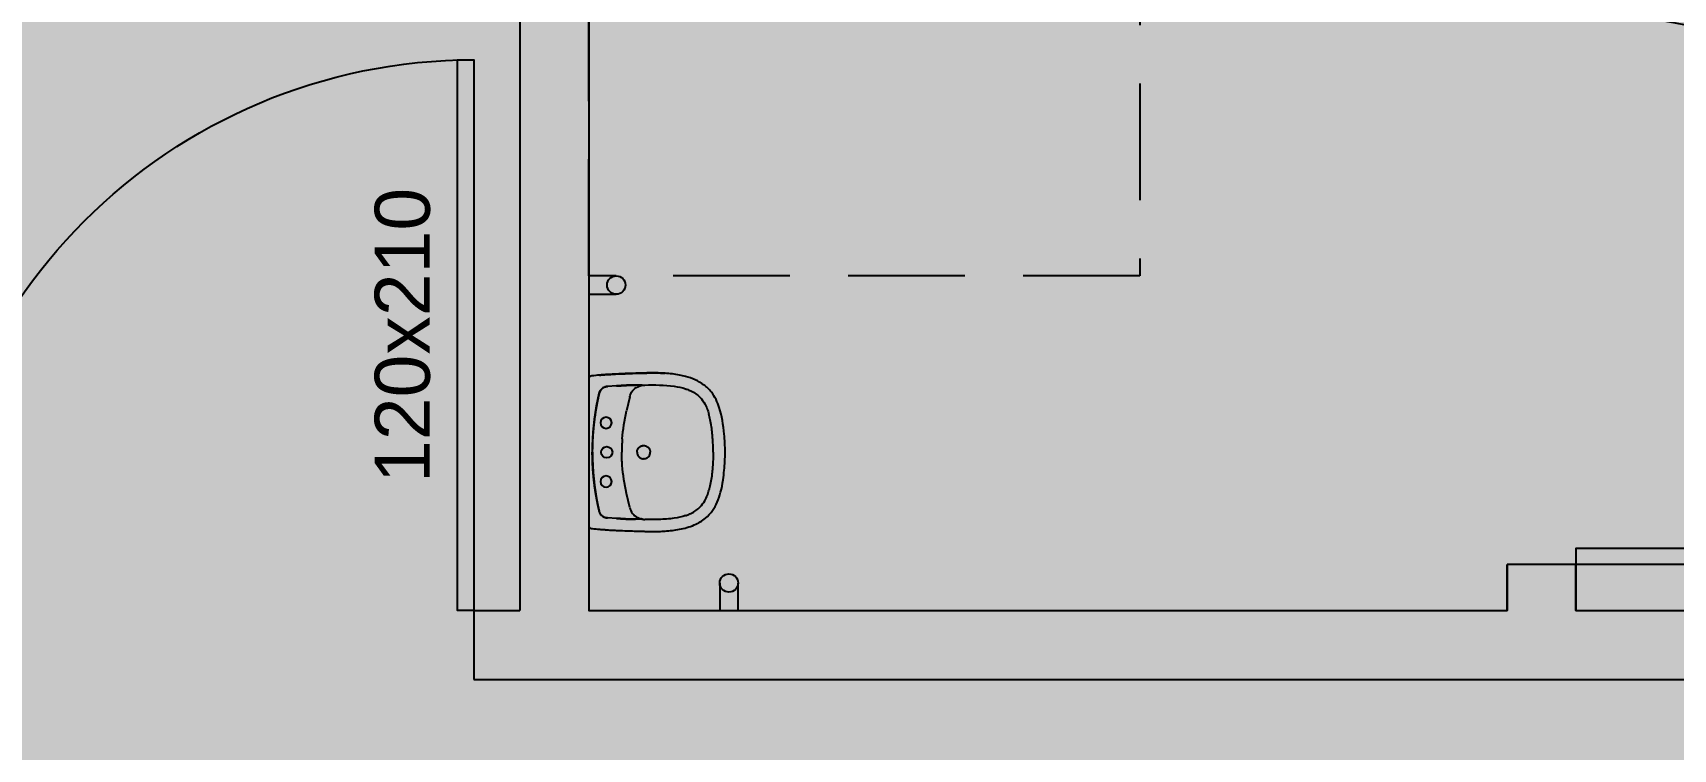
# Model space of a CAD drawing. Header units: centimetres. Extents: x 0 to 1099704, y -139216 to 99734.
# Drawn here: x 855079.2 to 855436.4, y -22669.8 to -22513.7 of the extents above; entities that cross this region are included whole.
import ezdxf
from ezdxf.enums import TextEntityAlignment as Align

# ---------------------------------------------------------------- set-up
doc = ezdxf.new("R2010")
doc.units = ezdxf.units.CM
doc.header["$LTSCALE"] = 4
doc.linetypes.add('DASHED2', pattern=[9.525, 6.35, -3.175])
for name, color, linetype in [('0.2', 2, 'Continuous'), ('0.4', 4, 'Continuous'), ('0.6', 6, 'Continuous'), ('02-CONT', 2, 'Continuous'), ('08', 8, 'Continuous'), ('PDF1_PH - Metal', 253, 'Continuous'), ('PROJEÇÕES', 1, 'DASHED2')]:
    doc.layers.add(name, color=color, linetype=linetype)
doc.styles.add('2mm 1-50', font='arial.ttf', dxfattribs={"height": 0.1})

# ---------------------------------------------------------------- blocks, each defined once
blk = doc.blocks.new('1_00e')
blk.add_lwpolyline([(-28.41, -52.25), (-25.41, -52.25), (-25.41, 47.75), (-28.41, 47.75)], close=True)
at = {"color": 1}
blk.add_arc((-28.41, -52.25), 100, 0, 90, dxfattribs=at)
blk = doc.blocks.new('L.51_P')
at = {"layer": '08'}
for p, q in [((-249.5, 0), (-249.2, 0)), ((-249.2, 0), (249.2, 0)), ((249.5, 0), (249.2, 0)), ((-262.3, -36.3), (-262.3, -36.3)), ((-259.4, -8.7), (-259.4, -8.7)), ((-161.4, -27.5), (-161.4, -27.5)), ((0, -12.3), (0, -12.4)), ((161.4, -27.5), (161.4, -27.5)), ((259.4, -8.7), (259.4, -8.7)), ((262.3, -36.3), (262.3, -36.3)), ((-225.5, -94.9), (-223.9, -63.4)), ((-225.5, -95), (-223.8, -63.4)), ((-225.5, -94.9), (-225.5, -95)), ((225.5, -95), (223.8, -63.4)), ((225.5, -94.9), (223.9, -63.4)), ((225.5, -94.9), (225.5, -95)), ((-188.7, -139.6), (-140.3, -128.7)), ((188.7, -139.6), (140.3, -128.7)), ((-268.7, -260), (-268.7, -260)), ((268.7, -260), (268.7, -260)), ((-215.8, -329.2), (-215.8, -329.2)), ((215.8, -329.2), (215.8, -329.2))]:
    blk.add_line(p, q, dxfattribs=at)
at = {"layer": '08', "ltscale": 27.502596}
for centre in [(-100, -59.3), (100, -59.3)]:
    blk.add_circle(centre, 19, dxfattribs=at)
at = {"layer": '08'}
for centre, radius, start, end in [((0, -61.4), 19, 90, 270), ((0, -61.4), 19, 270, 90), ((10.4, -799.9), 687.9, 94.616, 102.655), ((-10.4, -799.9), 687.9, 77.345, 85.384)]:
    blk.add_arc(centre, radius, start, end, dxfattribs=at)
for centre, major_axis, ratio, start_param, end_param in [((0.1, -186.7), (-22.5, 0.5), 0.991671, 5.253548, 5.29957), ((0.1, -186.7), (-22.5, 0.9), 0.992169, 5.255337, 5.27196), ((-0.1, -186.7), (22.5, 0.9), 0.992169, 1.011226, 1.027848), ((-0.1, -186.7), (22.5, 0.5), 0.991671, 0.983616, 1.029637), ((-178.1, -186.8), (-49.3, 11.1), 0.999971, 0.133525, 0.210872), ((-237.8, -179.3), (-7.5, 6.62), 0.993745, 3.733046, 3.862859), ((-237.3, -179.3), (8.41, 5.42), 0.98852, 5.563301, 5.699979), ((0.3, -186.9), (-22.7, 2), 0.992499, 0.072609, 0.200275), ((-0.3, -186.9), (22.7, 2), 0.992499, 6.08291, 6.210576), ((178.1, -186.8), (49.3, 11.1), 0.999971, 6.072313, 6.14966)]:
    blk.add_ellipse(centre, major_axis=major_axis, ratio=ratio, start_param=start_param, end_param=end_param, dxfattribs=at)
for points, degree, knots in [([(-259.4, -8.7), (-259.3, -7.8), (-259, -6.9), (-258.3, -5.1), (-257.7, -4.1), (-256.2, -2.5), (-255.4, -1.8), (-253.5, -0.8), (-252.5, -0.4), (-250.8, -0.1), (-250.2, 0), (-249.5, 0)], 3, [0, 0, 0, 0, 0.279228, 0.279228, 0.609743, 0.609743, 0.933753, 0.933753, 1.252428, 1.252428, 1.448625, 1.448625, 1.448625, 1.448625]), ([(249.5, 0), (250.6, 0), (251.7, -0.2), (253.6, -0.8), (254.6, -1.3), (256.3, -2.6), (257, -3.3), (258.2, -5), (258.7, -6), (259.2, -7.6), (259.3, -8.1), (259.4, -8.7)], 3, [0, 0, 0, 0, 0.317814, 0.317814, 0.630623, 0.630623, 0.946539, 0.946539, 1.267049, 1.267049, 1.448529, 1.448529, 1.448529, 1.448529]), ([(-268.7, -260), (-270, -239.4), (-270, -218.7), (-269.2, -173.2), (-268.3, -148.4), (-266.7, -104.4), (-265.8, -85.1), (-264.2, -59.8), (-263.8, -53.8), (-263.2, -46.3), (-263.1, -44.8), (-262.8, -41.8), (-262.7, -40.4), (-262.5, -38.5), (-262.4, -37.8), (-262.4, -37), (-262.3, -36.8), (-262.3, -36.4), (-262.3, -36.3), (-262.3, -36.2), (-262.3, -36.2), (-262.3, -36.2)], 3, [0, 0, 0, 0, 6.207574, 6.207574, 13.657131, 13.657131, 19.458927, 19.458927, 21.24929, 21.24929, 21.72619, 21.72619, 22.164181, 22.164181, 22.393053, 22.393053, 22.550017, 22.550017, 22.706555, 22.706555, 22.800287, 22.800287, 22.800287, 22.800287]), ([(-262.3, -36.3), (-262.3, -36.5), (-262.3, -36.7), (-262.4, -36.9), (-262.6, -39.7), (-262.8, -42.6), (-263.1, -45.4), (-263.2, -47), (-263.3, -48.4), (-263.4, -50), (-263.6, -53.1), (-263.9, -56.1), (-264.1, -59.1), (-264.8, -69.8), (-265.4, -80.4), (-265.9, -91), (-266.4, -101.6), (-266.9, -112.2), (-267.3, -122.8), (-267.4, -125.4), (-267.5, -128), (-267.6, -130.6), (-267.7, -133.2), (-267.8, -135.8), (-267.9, -138.4), (-268.4, -151.9), (-268.8, -165.6), (-269.2, -179.3), (-269.3, -183.4), (-269.4, -187.6), (-269.5, -191.7), (-269.5, -195.7), (-269.6, -199.6), (-269.7, -203.5), (-269.9, -221.4), (-269.9, -239.3), (-268.9, -257.2), (-268.8, -258.1), (-268.7, -259.1), (-268.7, -260)], 3, [171.986581, 171.986581, 171.986581, 171.986581, 172.747492, 172.747492, 172.747492, 184.841953, 184.841953, 184.841953, 191.474069, 191.474069, 191.474069, 204.41633, 204.41633, 204.41633, 249.640497, 249.640497, 249.640497, 294.864664, 294.864664, 294.864664, 305.912278, 305.912278, 305.912278, 316.959891, 316.959891, 316.959891, 374.321134, 374.321134, 374.321134, 391.68978, 391.68978, 391.68978, 408.14059, 408.14059, 408.14059, 482.929639, 482.929639, 482.929639, 486.839965, 486.839965, 486.839965, 486.839965]), ([(-223.9, -63.4), (-223.6, -57.9), (-221.8, -52.5), (-218.7, -48), (-216.5, -44.8), (-213.7, -42), (-210.5, -39.9), (-207.5, -38), (-204.3, -36.5), (-200.9, -35.8)], 3, [10.913289, 10.913289, 10.913289, 10.913289, 33.960328, 33.960328, 33.960328, 50.289489, 50.289489, 50.289489, 65.056953, 65.056953, 65.056953, 65.056953]), ([(-200.8, -35.8), (-205.4, -36.9), (-209.7, -38.9), (-213.6, -41.7), (-219, -47.5), (-222.2, -54.5), (-223.1, -57.4), (-223.7, -60.4), (-223.8, -63.4)], 5, [7.912422, 7.912422, 7.912422, 7.912422, 7.912422, 7.912422, 31.991346, 31.991346, 31.991346, 47.45316, 47.45316, 47.45316, 47.45316, 47.45316, 47.45316]), ([(-200.9, -35.8), (-176.6, -30.1), (-152.2, -25.2), (-127.7, -21.3), (-94.4, -17), (-60.9, -14.4), (-52.1, -13.8), (-43.2, -13.3), (-34.3, -13)], 5, [234.918202, 234.918202, 234.918202, 234.918202, 234.918202, 234.918202, 410.549748, 410.549748, 410.549748, 473.914825, 473.914825, 473.914825, 473.914825, 473.914825, 473.914825]), ([(0, -12.4), (-60.2, -12.4), (-120.3, -18.7), (-179.8, -31.2), (-186.8, -32.7), (-193.8, -34.2), (-200.8, -35.8)], 3, [460.253252, 460.253252, 460.253252, 460.253252, 715.762091, 715.762091, 715.762091, 745.806363, 745.806363, 745.806363, 745.806363]), ([(-34.3, -13), (-30.3, -12.8), (-26.3, -12.7), (-22.3, -12.6), (-15.4, -12.4), (-8.5, -12.3), (-1.6, -12.3), (-1.1, -12.3), (-0.5, -12.3), (0, -12.3)], 3, [59.347784, 59.347784, 59.347784, 59.347784, 76.617445, 76.617445, 76.617445, 106.129652, 106.129652, 106.129652, 108.418766, 108.418766, 108.418766, 108.418766]), ([(34.3, -13), (30.3, -12.8), (26.3, -12.7), (22.3, -12.6), (15.4, -12.4), (8.5, -12.3), (1.6, -12.3), (1.1, -12.3), (0.5, -12.3), (0, -12.3)], 3, [59.347784, 59.347784, 59.347784, 59.347784, 76.617445, 76.617445, 76.617445, 106.129652, 106.129652, 106.129652, 108.418717, 108.418717, 108.418717, 108.418717]), ([(0, -12.4), (60.2, -12.4), (120.3, -18.7), (179.8, -31.2), (186.8, -32.7), (193.8, -34.2), (200.8, -35.8)], 3, [460.253227, 460.253227, 460.253227, 460.253227, 715.76204, 715.76204, 715.76204, 745.806363, 745.806363, 745.806363, 745.806363]), ([(200.9, -35.8), (176.6, -30.1), (152.2, -25.2), (127.7, -21.3), (94.4, -17), (60.9, -14.4), (52.1, -13.8), (43.2, -13.3), (34.3, -13)], 5, [234.918202, 234.918202, 234.918202, 234.918202, 234.918202, 234.918202, 410.549748, 410.549748, 410.549748, 473.914825, 473.914825, 473.914825, 473.914825, 473.914825, 473.914825]), ([(200.8, -35.8), (206.3, -37.1), (211.3, -40), (215.3, -44), (216.8, -45.6), (218.2, -47.3), (219.4, -49.2), (222, -53.5), (223.6, -58.4), (223.8, -63.4)], 3, [7.912424, 7.912424, 7.912424, 7.912424, 25.178369, 25.178369, 25.178369, 31.991348, 31.991348, 31.991348, 47.45316, 47.45316, 47.45316, 47.45316]), ([(223.9, -63.4), (223.6, -57.9), (221.8, -52.5), (218.7, -48), (216.5, -44.8), (213.7, -42), (210.5, -39.9), (207.5, -38), (204.3, -36.5), (200.9, -35.8)], 3, [10.913289, 10.913289, 10.913289, 10.913289, 33.960328, 33.960328, 33.960328, 50.289489, 50.289489, 50.289489, 65.056953, 65.056953, 65.056953, 65.056953]), ([(262.3, -36.2), (262.3, -36.2), (262.3, -36.2), (262.3, -36.3), (262.3, -36.3), (262.3, -36.5), (262.3, -36.6), (262.4, -37), (262.4, -37.4), (262.5, -38.2), (262.5, -38.6), (262.6, -39.7), (262.7, -40.4), (262.8, -42.2), (262.9, -43.3), (263.2, -46.8), (263.4, -49.1), (264.1, -58.1), (264.5, -64.7), (265.8, -85.9), (266.5, -100.5), (268.1, -141.3), (269, -167.6), (270, -215.9), (270.1, -238), (268.7, -260)], 3, [0.212871, 0.212871, 0.212871, 0.212871, 0.307715, 0.307715, 0.417994, 0.417994, 0.518366, 0.518366, 0.682318, 0.682318, 0.844684, 0.844684, 1.063629, 1.063629, 1.413977, 1.413977, 2.124866, 2.124866, 4.109013, 4.109013, 8.503951, 8.503951, 16.390189, 16.390189, 23.015496, 23.015496, 23.015496, 23.015496]), ([(262.3, -36.3), (262.3, -36.5), (262.3, -36.7), (262.4, -36.9), (262.6, -39.7), (262.8, -42.6), (263.1, -45.4), (263.2, -47), (263.3, -48.4), (263.4, -50), (263.6, -53.1), (263.9, -56.1), (264.1, -59.1), (264.8, -69.8), (265.4, -80.4), (265.9, -91), (266.4, -101.6), (266.9, -112.2), (267.3, -122.8), (267.4, -125.4), (267.5, -128), (267.6, -130.6), (267.7, -133.2), (267.8, -135.8), (267.9, -138.4), (268.4, -151.9), (268.8, -165.6), (269.2, -179.3), (269.3, -183.4), (269.4, -187.6), (269.5, -191.7), (269.5, -195.7), (269.6, -199.6), (269.7, -203.5), (269.9, -221.4), (269.9, -239.3), (268.9, -257.2), (268.8, -258.1), (268.7, -259.1), (268.7, -260)], 3, [171.986581, 171.986581, 171.986581, 171.986581, 172.747492, 172.747492, 172.747492, 184.841953, 184.841953, 184.841953, 191.474069, 191.474069, 191.474069, 204.41633, 204.41633, 204.41633, 249.640497, 249.640497, 249.640497, 294.864664, 294.864664, 294.864664, 305.912278, 305.912278, 305.912278, 316.959891, 316.959891, 316.959891, 374.321134, 374.321134, 374.321134, 391.68978, 391.68978, 391.68978, 408.14059, 408.14059, 408.14059, 482.929639, 482.929639, 482.929639, 486.839965, 486.839965, 486.839965, 486.839965]), ([(-228.3, -172.5), (-228.3, -172.4), (-228.3, -172.4), (-228.3, -172.3), (-228.2, -171.2), (-228.2, -170.1), (-228.2, -169), (-228.2, -166.6), (-228.2, -164.2), (-228.2, -162.9), (-228.2, -160.4), (-228.2, -157.9), (-228.2, -156.7), (-228.2, -154), (-228.2, -151.2), (-228.2, -149.7), (-228.2, -147.8), (-228.2, -145.8), (-228.2, -145.5), (-228.2, -143.1), (-228.1, -140.8), (-228.1, -138.7), (-227.9, -134.9), (-227.8, -131), (-227.7, -129.2), (-227.4, -125.2), (-227.2, -121.1), (-227, -118.9), (-226.7, -113.4), (-226.3, -107.9), (-226.1, -104.6), (-225.9, -101), (-225.6, -97.3), (-225.6, -96.9), (-225.6, -96.3), (-225.6, -95.6), (-225.5, -95.4), (-225.5, -95.2), (-225.5, -94.9)], 5, [546.249188, 546.249188, 546.249188, 546.249188, 546.249188, 546.249188, 546.773913, 546.773913, 546.773913, 554.287654, 554.287654, 554.287654, 563.875311, 563.875311, 563.875311, 572.16967, 572.16967, 572.16967, 583.42676, 583.42676, 583.42676, 585.726164, 585.726164, 585.726164, 600.370766, 600.370766, 600.370766, 613.069318, 613.069318, 613.069318, 629.14404, 629.14404, 629.14404, 652.058764, 652.058764, 652.058764, 654.921465, 654.921465, 654.921465, 656.548424, 656.548424, 656.548424, 656.548424, 656.548424, 656.548424]), ([(-225.5, -95), (-225.7, -98.8), (-225.9, -102.7), (-226.2, -106.5), (-226.4, -110.6), (-226.7, -114.7), (-227, -118.8), (-227.3, -122.8), (-227.5, -126.9), (-227.7, -131), (-227.8, -133.7), (-228, -136.4), (-228, -139.2), (-228.1, -140.8), (-228.1, -142.4), (-228.2, -143.9)], 3, [161.339345, 161.339345, 161.339345, 161.339345, 177.77484, 177.77484, 177.77484, 195.119077, 195.119077, 195.119077, 212.353229, 212.353229, 212.353229, 223.772837, 223.772837, 223.772837, 230.426393, 230.426393, 230.426393, 230.426393]), ([(228.2, -172.5), (228.2, -172.4), (228.2, -172.4), (228.2, -172.3), (228.2, -171.2), (228.2, -170.1), (228.2, -169), (228.2, -166.6), (228.2, -164.2), (228.2, -162.9), (228.2, -160.4), (228.2, -157.9), (228.2, -156.7), (228.2, -154), (228.2, -151.2), (228.2, -149.7), (228.2, -147.8), (228.2, -145.8), (228.2, -145.5), (228.2, -143.1), (228.1, -140.8), (228.1, -138.7), (227.9, -134.9), (227.8, -131), (227.7, -129.2), (227.4, -125.2), (227.2, -121.1), (227, -118.9), (226.7, -113.4), (226.3, -107.9), (226.1, -104.6), (225.9, -101), (225.6, -97.3), (225.6, -96.9), (225.6, -96.3), (225.6, -95.6), (225.5, -95.4), (225.5, -95.2), (225.5, -94.9)], 5, [546.249188, 546.249188, 546.249188, 546.249188, 546.249188, 546.249188, 546.773913, 546.773913, 546.773913, 554.287654, 554.287654, 554.287654, 563.875311, 563.875311, 563.875311, 572.16967, 572.16967, 572.16967, 583.42676, 583.42676, 583.42676, 585.726164, 585.726164, 585.726164, 600.370766, 600.370766, 600.370766, 613.069318, 613.069318, 613.069318, 629.14404, 629.14404, 629.14404, 652.058764, 652.058764, 652.058764, 654.921465, 654.921465, 654.921465, 656.548424, 656.548424, 656.548424, 656.548424, 656.548424, 656.548424]), ([(225.5, -95), (225.7, -98.8), (225.9, -102.7), (226.2, -106.5), (226.4, -110.6), (226.7, -114.7), (227, -118.8), (227.3, -122.8), (227.5, -126.9), (227.7, -131), (227.8, -133.7), (228, -136.4), (228, -139.2), (228.1, -140.8), (228.1, -142.4), (228.2, -143.9)], 3, [161.339345, 161.339345, 161.339345, 161.339345, 177.77484, 177.77484, 177.77484, 195.119077, 195.119077, 195.119077, 212.353229, 212.353229, 212.353229, 223.772837, 223.772837, 223.772837, 230.426393, 230.426393, 230.426393, 230.426393]), ([(-228.3, -172.5), (-228.3, -172.5), (-228.3, -172.4), (-228.3, -172.4), (-228.2, -169.8), (-228.2, -167.2), (-228.1, -164.7), (-228.1, -162.2), (-228.1, -159.7)], 5, [-26.00391, -26.00391, -26.00391, -26.00391, -26.00391, -26.00391, -25.733695, -25.733695, -25.733695, -13.019576, -13.019576, -13.019576, -13.019576, -13.019576, -13.019576]), ([(-228.2, -143.9), (-228.2, -144.6), (-228.2, -145.2), (-228.2, -145.8), (-228.2, -146), (-228.2, -146.2), (-228.2, -146.4), (-228.2, -148.4), (-228.2, -150.4), (-228.2, -152.2), (-228.1, -153.3), (-228.1, -154.3), (-228.1, -155.4), (-228.1, -156.8), (-228.1, -158.2), (-228.1, -159.6), (-228.1, -159.6), (-228.1, -159.7), (-228.1, -159.7)], 3, [0, 0, 0, 0, 2.396491, 2.396491, 2.396491, 3.195399, 3.195399, 3.195399, 10.963495, 10.963495, 10.963495, 15.609873, 15.609873, 15.609873, 22.232893, 22.232893, 22.232893, 22.470867, 22.470867, 22.470867, 22.470867]), ([(-188.7, -139.6), (-195.8, -141.1), (-202.6, -144.3), (-208.4, -148.8), (-211, -150.8), (-213.4, -153.1), (-215.5, -155.6), (-215.8, -155.9), (-216, -156.2), (-216.3, -156.5), (-221.4, -162.7), (-224.9, -170.1), (-226.5, -178), (-226.7, -178.6), (-226.8, -179.3), (-226.9, -180)], 3, [18.593861, 18.593861, 18.593861, 18.593861, 48.620819, 48.620819, 48.620819, 61.987959, 61.987959, 61.987959, 63.593601, 63.593601, 63.593601, 96.318173, 96.318173, 96.318173, 99.127558, 99.127558, 99.127558, 99.127558]), ([(-45, -114.2), (-40.8, -113.9), (-36.6, -113.6), (-32.4, -113.3), (-28.2, -113.1), (-24, -112.9), (-19.8, -112.7), (-13.2, -112.4), (-6.6, -112.3), (0, -112.3)], 3, [388.454766, 388.454766, 388.454766, 388.454766, 406.384907, 406.384907, 406.384907, 424.400948, 424.400948, 424.400948, 452.696543, 452.696543, 452.696543, 452.696543]), ([(45, -114.2), (40.8, -113.9), (36.6, -113.6), (32.4, -113.3), (28.2, -113.1), (24, -112.9), (19.8, -112.7), (13.2, -112.4), (6.6, -112.3), (0, -112.3)], 3, [388.454766, 388.454766, 388.454766, 388.454766, 406.384907, 406.384907, 406.384907, 424.400948, 424.400948, 424.400948, 452.696543, 452.696543, 452.696543, 452.696543]), ([(188.7, -139.6), (195.8, -141.1), (202.6, -144.3), (208.4, -148.8), (211, -150.8), (213.4, -153.1), (215.5, -155.6), (215.8, -155.9), (216, -156.2), (216.3, -156.5), (221.4, -162.7), (224.9, -170.1), (226.5, -178), (226.7, -178.6), (226.8, -179.3), (226.9, -180)], 3, [18.593861, 18.593861, 18.593861, 18.593861, 48.620819, 48.620819, 48.620819, 61.987959, 61.987959, 61.987959, 63.593601, 63.593601, 63.593601, 96.318173, 96.318173, 96.318173, 99.127558, 99.127558, 99.127558, 99.127558]), ([(228.2, -143.9), (228.2, -144.6), (228.2, -145.2), (228.2, -145.8), (228.2, -146), (228.2, -146.2), (228.2, -146.4), (228.2, -148.4), (228.2, -150.4), (228.2, -152.2), (228.1, -153.3), (228.1, -154.3), (228.1, -155.4), (228.1, -156.8), (228.1, -158.2), (228.1, -159.6), (228.1, -159.6), (228.1, -159.7), (228.1, -159.7)], 3, [0, 0, 0, 0, 2.396491, 2.396491, 2.396491, 3.195399, 3.195399, 3.195399, 10.963495, 10.963495, 10.963495, 15.609873, 15.609873, 15.609873, 22.232893, 22.232893, 22.232893, 22.470867, 22.470867, 22.470867, 22.470867]), ([(228.2, -172.5), (228.2, -172.5), (228.2, -172.4), (228.2, -172.4), (228.2, -169.8), (228.2, -167.2), (228.1, -164.7), (228.1, -162.2), (228.1, -159.7)], 5, [-26.00391, -26.00391, -26.00391, -26.00391, -26.00391, -26.00391, -25.733695, -25.733695, -25.733695, -13.019576, -13.019576, -13.019576, -13.019576, -13.019576, -13.019576]), ([(-227.9, -180.7), (-227.9, -180.7), (-227.9, -180.7), (-228, -180.7), (-228, -180.8), (-228, -180.8), (-228, -180.8), (-228, -180.8), (-228, -180.8), (-228, -180.8), (-228, -180.9), (-228.1, -180.9), (-228.1, -180.9), (-228.1, -181), (-228.1, -181.1), (-228.2, -181.2), (-228.2, -181.2), (-228.2, -181.2), (-228.2, -181.3), (-228.2, -181.4), (-228.3, -181.6), (-228.3, -181.9), (-228.3, -182), (-228.4, -182.2), (-228.4, -182.3)], 3, [0.000033, 0.000033, 0.000033, 0.000033, 1.898401, 1.898401, 1.898401, 2.370761, 2.370761, 2.370761, 3.823236, 3.823236, 3.823236, 5.758149, 5.758149, 5.758149, 9.592202, 9.592202, 9.592202, 9.856292, 9.856292, 9.856292, 15.276244, 15.276244, 15.276244, 18.99372, 18.99372, 18.99372, 18.99372]), ([(-228.4, -182.3), (-228.4, -182.2), (-228.4, -182.1), (-228.4, -182), (-228.3, -181.8), (-228.3, -181.7), (-228.3, -181.5)], 3, [11.170476, 11.170476, 11.170476, 11.170476, 15.411887, 15.411887, 15.411887, 21.204547, 21.204547, 21.204547, 21.204547]), ([(-228.3, -181.5), (-228.3, -180.9), (-228.3, -180.2), (-228.3, -179.6), (-228.3, -178.3), (-228.3, -177), (-228.3, -176.4), (-228.3, -175.5), (-228.3, -174.5), (-228.3, -174.2), (-228.3, -173.7), (-228.3, -173.2), (-228.3, -173.1), (-228.3, -172.9), (-228.3, -172.7), (-228.3, -172.6), (-228.3, -172.6), (-228.3, -172.5)], 5, [532.079054, 532.079054, 532.079054, 532.079054, 532.079054, 532.079054, 536.567488, 536.567488, 536.567488, 541.060364, 541.060364, 541.060364, 543.310398, 543.310398, 543.310398, 544.435445, 544.435445, 544.435445, 544.830456, 544.830456, 544.830456, 544.830456, 544.830456, 544.830456]), ([(-227.8, -179.4), (-227.8, -179.4), (-227.9, -179.5), (-227.9, -179.5), (-228, -179.6), (-228.1, -179.9), (-228.1, -180.1), (-228.2, -180.3), (-228.2, -180.5), (-228.2, -180.7), (-228.3, -180.9), (-228.3, -181.1), (-228.3, -181.3), (-228.3, -181.3), (-228.3, -181.4), (-228.3, -181.5)], 3, [95.867328, 95.867328, 95.867328, 95.867328, 97.58866, 97.58866, 97.58866, 102.978619, 102.978619, 102.978619, 105.844941, 105.844941, 105.844941, 108.501415, 108.501415, 108.501415, 109.427734, 109.427734, 109.427734, 109.427734]), ([(-227.4, -180.7), (-227.5, -180.6), (-227.6, -180.6), (-227.7, -180.6), (-227.7, -180.6), (-227.8, -180.6), (-227.8, -180.6), (-227.8, -180.6), (-227.8, -180.6), (-227.8, -180.6), (-227.8, -180.6), (-227.8, -180.6), (-227.8, -180.6), (-227.8, -180.6), (-227.8, -180.6), (-227.9, -180.6), (-227.9, -180.7), (-227.9, -180.7), (-227.9, -180.7), (-227.9, -180.7), (-227.9, -180.7), (-227.9, -180.7), (-227.9, -180.7), (-227.9, -180.7), (-227.9, -180.7), (-227.9, -180.7), (-227.9, -180.7), (-227.9, -180.7)], 3, [86.606266, 86.606266, 86.606266, 86.606266, 91.112306, 91.112306, 91.112306, 94.304072, 94.304072, 94.304072, 94.448856, 94.448856, 94.448856, 94.726754, 94.726754, 94.726754, 95.005146, 95.005146, 95.005146, 95.521507, 95.521507, 95.521507, 95.779688, 95.779688, 95.779688, 95.976047, 95.976047, 95.976047, 96.03782, 96.03782, 96.03782, 96.03782]), ([(-227.3, -179.4), (-227.3, -179.4), (-227.4, -179.3), (-227.4, -179.3), (-227.4, -179.3), (-227.5, -179.2), (-227.5, -179.2), (-227.6, -179.2), (-227.6, -179.2), (-227.6, -179.2), (-227.6, -179.2), (-227.7, -179.2), (-227.7, -179.3), (-227.7, -179.3), (-227.7, -179.3), (-227.7, -179.3), (-227.7, -179.3), (-227.7, -179.3), (-227.7, -179.3), (-227.7, -179.3), (-227.7, -179.3), (-227.7, -179.3), (-227.7, -179.3), (-227.7, -179.3), (-227.7, -179.3), (-227.7, -179.3), (-227.7, -179.3), (-227.8, -179.3), (-227.8, -179.3), (-227.8, -179.3), (-227.8, -179.3), (-227.8, -179.3), (-227.8, -179.3), (-227.8, -179.3), (-227.8, -179.3), (-227.8, -179.4), (-227.8, -179.4), (-227.8, -179.4), (-227.8, -179.4), (-227.8, -179.4), (-227.8, -179.4), (-227.8, -179.4), (-227.8, -179.4), (-227.8, -179.4), (-227.8, -179.4), (-227.8, -179.4)], 3, [86.606266, 86.606266, 86.606266, 86.606266, 87.728641, 87.728641, 87.728641, 90.455187, 90.455187, 90.455187, 92.379628, 92.379628, 92.379628, 93.341849, 93.341849, 93.341849, 93.82296, 93.82296, 93.82296, 94.063516, 94.063516, 94.063516, 94.304072, 94.304072, 94.304072, 94.448856, 94.448856, 94.448856, 94.726754, 94.726754, 94.726754, 94.86595, 94.86595, 94.86595, 95.005146, 95.005146, 95.005146, 95.521507, 95.521507, 95.521507, 95.779688, 95.779688, 95.779688, 95.976047, 95.976047, 95.976047, 96.037867, 96.037867, 96.037867, 96.037867]), ([(-227.4, -180.7), (-227.4, -180.8), (-227.3, -180.8), (-227.3, -180.8), (-227.2, -180.8), (-227.2, -180.7), (-227.1, -180.6), (-227.1, -180.6), (-227.1, -180.5), (-227, -180.4), (-227, -180.3), (-227, -180.3), (-227, -180.2), (-227, -180.2), (-226.9, -180.1), (-226.9, -180.1), (-226.9, -180.1), (-226.9, -180), (-226.9, -180)], 3, [0, 0, 0, 0, 3.948132, 3.948132, 3.948132, 6.907098, 6.907098, 6.907098, 9.485674, 9.485674, 9.485674, 10.686492, 10.686492, 10.686492, 11.887309, 11.887309, 11.887309, 12.708565, 12.708565, 12.708565, 12.708565]), ([(-227.3, -179.4), (-227.3, -179.6), (-227.2, -179.8), (-227.2, -179.9), (-227.2, -179.9), (-227.2, -179.9), (-227.2, -179.9), (-227.2, -180), (-227.1, -180), (-227.1, -180), (-227.1, -180.1), (-227.1, -180.1), (-227, -180.1), (-227, -180.1), (-227, -180.1), (-227, -180.1), (-227, -180.1), (-227, -180), (-227, -180), (-227, -180), (-226.9, -180), (-226.9, -180), (-226.9, -180), (-226.9, -180), (-226.9, -180)], 3, [0, 0, 0, 0, 0.1444645, 0.1444645, 0.1444645, 0.1538416, 0.1538416, 0.1538416, 0.2328101, 0.2328101, 0.2328101, 0.2720552, 0.2720552, 0.2720552, 0.294529, 0.294529, 0.294529, 0.3195248, 0.3195248, 0.3195248, 0.3450333, 0.3450333, 0.3450333, 0.3642456, 0.3642456, 0.3642456, 0.3642456]), ([(-12, -167.9), (-12, -167.9), (-12, -167.9), (-12, -167.9), (-12.2, -168), (-12.3, -168.1), (-12.5, -168.2), (-15.3, -170.1), (-17.8, -172.5), (-19.6, -175.2), (-21.4, -179.1), (-22.2, -183.1), (-22.3, -184), (-22.4, -185), (-22.5, -186), (-22.5, -186.1), (-22.5, -186.2), (-22.5, -186.4), (-22.5, -186.4), (-22.5, -186.5), (-22.5, -186.6)], 5, [23.677366, 23.677366, 23.677366, 23.677366, 23.677366, 23.677366, 23.697783, 23.697783, 23.697783, 25.117395, 25.117395, 25.117395, 50.594375, 50.594375, 50.594375, 58.007217, 58.007217, 58.007217, 58.536706, 58.536706, 58.536706, 59.055614, 59.055614, 59.055614, 59.055614, 59.055614, 59.055614]), ([(-22.4, -189.4), (-22.3, -189.5), (-22.3, -189.6), (-22.3, -189.7), (-21.8, -194.3), (-19.7, -198.7), (-16.6, -202.1), (-16, -202.8), (-15.3, -203.5), (-14.6, -204.1), (-12.6, -205.8), (-10.2, -207.1), (-7.8, -208), (-5.3, -208.9), (-2.6, -209.4), (0, -209.4)], 3, [27.245857, 27.245857, 27.245857, 27.245857, 27.597992, 27.597992, 27.597992, 49.768775, 49.768775, 49.768775, 54.290067, 54.290067, 54.290067, 66.913295, 66.913295, 66.913295, 79.527914, 79.527914, 79.527914, 79.527914]), ([(22.4, -189.4), (22.3, -189.5), (22.3, -189.6), (22.3, -189.7), (21.8, -194.3), (19.7, -198.7), (16.6, -202.1), (16, -202.8), (15.3, -203.5), (14.6, -204.1), (12.6, -205.8), (10.2, -207.1), (7.8, -208), (5.3, -208.9), (2.6, -209.4), (0, -209.4)], 3, [27.245857, 27.245857, 27.245857, 27.245857, 27.597992, 27.597992, 27.597992, 49.768775, 49.768775, 49.768775, 54.290067, 54.290067, 54.290067, 66.913295, 66.913295, 66.913295, 79.528565, 79.528565, 79.528565, 79.528565]), ([(12, -167.9), (12, -167.9), (12, -167.9), (12, -167.9), (12.2, -168), (12.3, -168.1), (12.5, -168.2), (15.3, -170.1), (17.8, -172.5), (19.6, -175.2), (21.4, -179.1), (22.2, -183.1), (22.3, -184), (22.4, -185), (22.5, -186), (22.5, -186.1), (22.5, -186.2), (22.5, -186.4), (22.5, -186.4), (22.5, -186.5), (22.5, -186.6)], 5, [23.677366, 23.677366, 23.677366, 23.677366, 23.677366, 23.677366, 23.697783, 23.697783, 23.697783, 25.117395, 25.117395, 25.117395, 50.594375, 50.594375, 50.594375, 58.007217, 58.007217, 58.007217, 58.536706, 58.536706, 58.536706, 59.055614, 59.055614, 59.055614, 59.055614, 59.055614, 59.055614]), ([(224.7, -291), (227.3, -273.8), (228.5, -256.4), (228.9, -223), (228.9, -207), (228.6, -191)], 3, [0.000002, 0.000002, 0.000002, 0.000002, 5.212146, 5.212146, 10.015536, 10.015536, 10.015536, 10.015536]), ([(227.4, -180.7), (227.4, -180.8), (227.3, -180.8), (227.3, -180.8), (227.2, -180.8), (227.2, -180.7), (227.1, -180.6), (227.1, -180.6), (227.1, -180.5), (227, -180.4), (227, -180.3), (227, -180.3), (227, -180.2), (227, -180.2), (226.9, -180.1), (226.9, -180.1), (226.9, -180.1), (226.9, -180), (226.9, -180)], 3, [0, 0, 0, 0, 3.948132, 3.948132, 3.948132, 6.907098, 6.907098, 6.907098, 9.485674, 9.485674, 9.485674, 10.686492, 10.686492, 10.686492, 11.887309, 11.887309, 11.887309, 12.708565, 12.708565, 12.708565, 12.708565]), ([(227.4, -180.7), (227.5, -180.6), (227.6, -180.6), (227.7, -180.6), (227.7, -180.6), (227.8, -180.6), (227.8, -180.6), (227.8, -180.6), (227.8, -180.6), (227.8, -180.6), (227.8, -180.6), (227.8, -180.6), (227.8, -180.6), (227.8, -180.6), (227.8, -180.6), (227.9, -180.6), (227.9, -180.7), (227.9, -180.7), (227.9, -180.7), (227.9, -180.7), (227.9, -180.7), (227.9, -180.7), (227.9, -180.7), (227.9, -180.7), (227.9, -180.7), (227.9, -180.7), (227.9, -180.7), (227.9, -180.7)], 3, [86.606266, 86.606266, 86.606266, 86.606266, 91.112306, 91.112306, 91.112306, 94.304072, 94.304072, 94.304072, 94.448856, 94.448856, 94.448856, 94.726754, 94.726754, 94.726754, 95.005146, 95.005146, 95.005146, 95.521507, 95.521507, 95.521507, 95.779688, 95.779688, 95.779688, 95.976047, 95.976047, 95.976047, 96.03782, 96.03782, 96.03782, 96.03782]), ([(227.9, -180.7), (227.9, -180.7), (227.9, -180.7), (228, -180.7), (228, -180.8), (228, -180.8), (228, -180.8), (228, -180.8), (228, -180.8), (228, -180.8), (228, -180.9), (228.1, -180.9), (228.1, -180.9), (228.1, -181), (228.1, -181.1), (228.2, -181.2), (228.2, -181.2), (228.2, -181.2), (228.2, -181.3), (228.2, -181.4), (228.3, -181.6), (228.3, -181.9), (228.3, -182), (228.4, -182.2), (228.4, -182.3)], 3, [0.000033, 0.000033, 0.000033, 0.000033, 1.898401, 1.898401, 1.898401, 2.370761, 2.370761, 2.370761, 3.823236, 3.823236, 3.823236, 5.758149, 5.758149, 5.758149, 9.592202, 9.592202, 9.592202, 9.856292, 9.856292, 9.856292, 15.276244, 15.276244, 15.276244, 18.99372, 18.99372, 18.99372, 18.99372]), ([(228.3, -181.5), (228.3, -180.9), (228.3, -180.2), (228.3, -179.6), (228.3, -178.3), (228.3, -177), (228.3, -176.4), (228.3, -175.5), (228.3, -174.5), (228.3, -174.2), (228.3, -173.7), (228.3, -173.2), (228.3, -173.1), (228.3, -172.9), (228.2, -172.7), (228.2, -172.6), (228.2, -172.6), (228.2, -172.5)], 5, [532.079054, 532.079054, 532.079054, 532.079054, 532.079054, 532.079054, 536.567488, 536.567488, 536.567488, 541.060364, 541.060364, 541.060364, 543.310398, 543.310398, 543.310398, 544.435445, 544.435445, 544.435445, 544.830456, 544.830456, 544.830456, 544.830456, 544.830456, 544.830456]), ([(228.4, -182.3), (228.4, -182.2), (228.4, -182.1), (228.4, -182), (228.3, -181.8), (228.3, -181.7), (228.3, -181.5)], 3, [11.170476, 11.170476, 11.170476, 11.170476, 15.411887, 15.411887, 15.411887, 21.204547, 21.204547, 21.204547, 21.204547]), ([(-61.7, -461), (-92.2, -458), (-123, -453.9), (-170.6, -438.2), (-188.7, -429.6), (-213.7, -410), (-222.4, -401), (-236.1, -382.3), (-241.6, -372.7), (-251, -352), (-254.8, -340.7), (-259.7, -322.6), (-261.2, -315.8), (-262.6, -309)], 3, [0, 0, 0, 0, 9.188374, 9.188374, 15.03441, 15.03441, 18.713973, 18.713973, 21.993411, 21.993411, 25.540766, 25.540766, 27.624534, 27.624534, 27.624534, 27.624534]), ([(-215.8, -329.2), (-215.3, -330.7), (-214.8, -332.2), (-214.2, -333.6), (-212.6, -338.3), (-210.7, -342.8), (-208.6, -347.3), (-205.7, -353.4), (-202.3, -359.3), (-198.4, -364.9), (-194.8, -370), (-190.7, -374.8), (-186.2, -379.2), (-179.9, -385.3), (-172.8, -390.5), (-165.1, -394.9), (-159.2, -398.2), (-152.9, -401.1), (-146.4, -403.6), (-141.1, -405.7), (-135.6, -407.5), (-130, -409)], 3, [544.291877, 544.291877, 544.291877, 544.291877, 550.872534, 550.872534, 550.872534, 571.780058, 571.780058, 571.780058, 601.038921, 601.038921, 601.038921, 628.392297, 628.392297, 628.392297, 666.157842, 666.157842, 666.157842, 694.913085, 694.913085, 694.913085, 718.447591, 718.447591, 718.447591, 718.447591]), ([(262.6, -309), (259.2, -326.1), (254.6, -343), (241.9, -372.8), (234.2, -386), (217.2, -406.6), (208.4, -414.7), (189.8, -427.9), (180.1, -433.1), (159.2, -442.2), (147.9, -445.9), (122.6, -452.5), (108.5, -455.1), (83.6, -458.7), (72.7, -460), (61.7, -461)], 3, [0, 0, 0, 0, 5.216879, 5.216879, 9.702198, 9.702198, 13.238129, 13.238129, 16.51865, 16.51865, 20.081508, 20.081508, 24.355161, 24.355161, 27.647025, 27.647025, 27.647025, 27.647025]), ([(215.8, -329.2), (215.3, -330.7), (214.8, -332.2), (214.2, -333.6), (212.6, -338.3), (210.7, -342.8), (208.6, -347.3), (205.7, -353.4), (202.3, -359.3), (198.4, -364.9), (194.8, -370), (190.7, -374.8), (186.2, -379.2), (179.9, -385.3), (172.8, -390.5), (165.1, -394.9), (159.2, -398.2), (152.9, -401.1), (146.4, -403.6), (141.1, -405.7), (135.6, -407.5), (130, -409)], 3, [544.291877, 544.291877, 544.291877, 544.291877, 550.872534, 550.872534, 550.872534, 571.780058, 571.780058, 571.780058, 601.038921, 601.038921, 601.038921, 628.392297, 628.392297, 628.392297, 666.157842, 666.157842, 666.157842, 694.913085, 694.913085, 694.913085, 718.447591, 718.447591, 718.447591, 718.447591]), ([(-63.4, -420.4), (-71.3, -419.6), (-79.1, -418.7), (-86.9, -417.6), (-94.8, -416.5), (-102.6, -415.2), (-110.3, -413.6), (-116.9, -412.3), (-123.5, -410.8), (-130, -409)], 3, [54.852513, 54.852513, 54.852513, 54.852513, 88.476523, 88.476523, 88.476523, 122.168155, 122.168155, 122.168155, 151.102791, 151.102791, 151.102791, 151.102791]), ([(-49.9, -421.6), (-52.6, -421.4), (-55.2, -421.2), (-57.9, -420.9), (-60.6, -420.7), (-63.3, -420.4), (-63.3, -420.4), (-63.4, -420.4), (-63.4, -420.4)], 5, [11.184117, 11.184117, 11.184117, 11.184117, 11.184117, 11.184117, 30.072391, 30.072391, 30.072391, 30.457117, 30.457117, 30.457117, 30.457117, 30.457117, 30.457117]), ([(0, -423.6), (-15.3, -423.6), (-30.6, -423), (-45.9, -421.9), (-47.3, -421.8), (-48.6, -421.7), (-49.9, -421.6)], 3, [0, 0, 0, 0, 65.317681, 65.317681, 65.317681, 70.958525, 70.958525, 70.958525, 70.958525]), ([(0, -423.6), (15.3, -423.6), (30.6, -423), (45.9, -421.9), (47.3, -421.8), (48.6, -421.7), (49.9, -421.6)], 3, [0, 0, 0, 0, 65.317681, 65.317681, 65.317681, 70.958525, 70.958525, 70.958525, 70.958525]), ([(49.9, -421.6), (52.6, -421.4), (55.2, -421.2), (57.9, -420.9), (60.6, -420.7), (63.3, -420.4), (63.3, -420.4), (63.4, -420.4), (63.4, -420.4)], 5, [11.184117, 11.184117, 11.184117, 11.184117, 11.184117, 11.184117, 30.072391, 30.072391, 30.072391, 30.457117, 30.457117, 30.457117, 30.457117, 30.457117, 30.457117]), ([(63.4, -420.4), (71.3, -419.6), (79.1, -418.7), (86.9, -417.6), (94.8, -416.5), (102.6, -415.2), (110.3, -413.6), (116.9, -412.3), (123.5, -410.8), (130, -409)], 3, [54.852513, 54.852513, 54.852513, 54.852513, 88.476523, 88.476523, 88.476523, 122.168155, 122.168155, 122.168155, 151.102791, 151.102791, 151.102791, 151.102791])]:
    blk.add_open_spline(points, degree=degree, knots=knots, dxfattribs=at)
for points, degree in [([(-262.3, -36.3), (-261.6, -27.9), (-260.7, -19.6), (-259.7, -11.2)], 3), ([(-259.7, -11.2), (-259.6, -10.4), (-259.5, -9.6), (-259.4, -8.7)], 3), ([(-200.8, -35.8), (-200.8, -35.8), (-200.8, -35.8), (-200.9, -35.8)], 3), ([(200.8, -35.8), (200.8, -35.8), (200.8, -35.8), (200.9, -35.8)], 3), ([(259.4, -8.7), (259.5, -9.6), (259.6, -10.4), (259.7, -11.2)], 3), ([(259.7, -11.2), (260.7, -19.6), (261.6, -27.9), (262.3, -36.3)], 3), ([(-223.8, -63.4), (-223.8, -63.4), (-223.8, -63.4), (-223.9, -63.4), (-223.9, -63.4), (-223.9, -63.4)], 5), ([(223.8, -63.4), (223.8, -63.4), (223.8, -63.4), (223.9, -63.4), (223.9, -63.4), (223.9, -63.4)], 5), ([(0, -164.4), (-3.8, -164.4), (-7.5, -165.4), (-10.8, -167.2)], 3), ([(0, -164.4), (3.8, -164.4), (7.5, -165.4), (10.8, -167.2)], 3), ([(-228.6, -191), (-229.1, -224.4), (-229.7, -258), (-224.7, -291)], 3), ([(-228.6, -186.2), (-228.6, -187.2), (-228.6, -188.1), (-228.6, -189.1), (-228.6, -190), (-228.6, -191)], 5), ([(228.6, -186.2), (228.6, -187.2), (228.6, -188.1), (228.6, -189.1), (228.6, -190), (228.6, -191)], 5), ([(-262.6, -309), (-265.7, -292.8), (-267.7, -276.4), (-268.7, -260)], 3), ([(268.7, -260), (267.7, -276.4), (265.7, -292.8), (262.6, -309)], 3), ([(-224.7, -291), (-222.7, -303.9), (-219.8, -316.8), (-215.8, -329.2)], 3), ([(215.8, -329.2), (219.8, -316.8), (222.7, -303.9), (224.7, -291)], 3), ([(0, -464), (-20.6, -464), (-41.2, -463), (-61.7, -461)], 3), ([(61.7, -461), (41.2, -463), (20.6, -464), (0, -464)], 3)]:
    blk.add_open_spline(points, degree=degree, dxfattribs=at)

msp = doc.modelspace()

# ---------------------------------------------------------------- hatches: boundary and pattern name
at = {"layer": '0.2', "true_color": 0x000000}
h = msp.add_hatch(color=18, dxfattribs=at)
h.dxf.hatch_style = 1
h.paths.add_polyline_path([(852964.217, -23179.58), (852903.217, -23179.58), (852903.217, -22985.897), (852888.217, -22985.897), (852888.217, -23194.58), (852964.217, -23194.58)])
h.paths.add_polyline_path([(853185.217, -23179.58), (853130.217, -23179.58), (853130.217, -22985.897), (853115.217, -22985.897), (853115.217, -23179.58), (853054.217, -23179.58), (853054.217, -23194.58), (853130.217, -23194.58), (853185.217, -23194.58)])
h.paths.add_polyline_path([(853130.217, -22819.58), (853330.217, -22819.58), (853330.217, -22829.58), (853345.217, -22829.58), (853345.217, -22819.58), (853665.217, -22819.58), (853665.217, -22804.58), (853115.217, -22804.58), (853105.217, -22804.58), (853105.217, -22819.58), (853115.217, -22819.58), (853115.217, -22985.897), (853130.217, -22985.897)])
h.paths.add_polyline_path([(852903.217, -22524.58), (852888.217, -22524.58), (852888.217, -22654.58), (852888.217, -22669.58), (852903.217, -22669.58), (852903.217, -22654.58), (852993.217, -22654.58), (852993.217, -22639.58), (852903.217, -22639.58)])
h.paths.add_polyline_path([(852903.217, -22264.58), (852683.217, -22264.58), (852683.217, -22524.58), (852728.717, -22524.58), (852728.717, -22524.58), (852728.717, -22513.58), (852728.717, -22509.58), (852698.217, -22509.58), (852698.217, -22279.58), (852888.217, -22279.58), (852888.217, -22509.58), (852880.717, -22509.58), (852880.717, -22524.58), (852888.217, -22524.58), (852903.217, -22524.58)])
h.paths.add_polyline_path([(852933.217, -22264.58), (852903.217, -22264.58), (852903.217, -22279.58), (852933.217, -22279.58)])
h.paths.add_polyline_path([(853138.217, -22279.58), (853189.217, -22279.58), (853189.217, -22264.58), (853123.217, -22264.58), (853093.217, -22264.58), (853093.217, -22279.58), (853123.217, -22279.58), (853123.217, -22639.58), (853113.217, -22639.58), (853113.217, -22654.58), (853138.217, -22654.58), (853290.217, -22654.58), (853290.217, -22639.58), (853138.217, -22639.58), (853138.217, -22339.58)])
h.paths.add_polyline_path([(853435.217, -22279.58), (853530.217, -22279.58), (853530.217, -22264.58), (853420.217, -22264.58), (853369.217, -22264.58), (853369.217, -22279.58), (853420.217, -22279.58), (853420.217, -22339.58), (853420.217, -22639.58), (853410.217, -22639.58), (853410.217, -22654.58), (853435.217, -22654.58), (853445.217, -22654.58), (853445.217, -22639.58), (853435.217, -22639.58)])
h.paths.add_polyline_path([(854375.217, -22639.58), (854065.217, -22639.58), (854055.217, -22639.58), (854055.217, -22629.58), (854040.217, -22629.58), (854040.217, -22639.58), (853840.217, -22639.58), (853840.217, -22279.58), (853895.217, -22279.58), (853895.217, -22264.58), (853825.217, -22264.58), (853730.217, -22264.58), (853730.217, -22279.58), (853825.217, -22279.58), (853825.217, -22639.58), (853545.217, -22639.58), (853545.217, -22654.58), (853840.217, -22654.58), (854065.217, -22654.58), (854375.217, -22654.58)])
h.paths.add_polyline_path([(854055.217, -22279.58), (854190.217, -22279.58), (854190.217, -22264.58), (854040.217, -22264.58), (853985.217, -22264.58), (853985.217, -22279.58), (854040.217, -22279.58), (854040.217, -22509.58), (854055.217, -22509.58)], flags=17)
h.paths.add_polyline_path([(854575.217, -22264.58), (854505.217, -22264.58), (854370.217, -22264.58), (854370.217, -22279.58), (854505.217, -22279.58), (854505.217, -22639.58), (854495.217, -22639.58), (854495.217, -22654.58), (854520.217, -22654.58), (854745.217, -22654.58), (855055.217, -22654.58), (855055.217, -22639.58), (854745.217, -22639.58), (854735.217, -22639.58), (854735.217, -22629.58), (854720.217, -22629.58), (854720.217, -22639.58), (854520.217, -22639.58), (854520.217, -22279.58), (854575.217, -22279.58)])
h.paths.add_polyline_path([(854735.217, -22279.58), (854870.217, -22279.58), (854870.217, -22264.58), (854720.217, -22264.58), (854665.217, -22264.58), (854665.217, -22279.58), (854720.217, -22279.58), (854720.217, -22509.58), (854735.217, -22509.58)], flags=17)
h.paths.add_polyline_path([(855255.217, -22264.58), (855185.217, -22264.58), (855050.217, -22264.58), (855050.217, -22279.58), (855185.217, -22279.58), (855185.217, -22639.58), (855175.217, -22639.58), (855175.217, -22654.58), (855200.217, -22654.58), (855425.217, -22654.58), (855735.217, -22654.58), (855735.217, -22639.58), (855425.217, -22639.58), (855415.217, -22639.58), (855415.217, -22629.58), (855400.217, -22629.58), (855400.217, -22639.58), (855200.217, -22639.58), (855200.217, -22279.58), (855255.217, -22279.58)])
h.paths.add_polyline_path([(855415.217, -22279.58), (855550.217, -22279.58), (855550.217, -22264.58), (855400.217, -22264.58), (855345.217, -22264.58), (855345.217, -22279.58), (855400.217, -22279.58), (855400.217, -22509.58), (855415.217, -22509.58)], flags=17)
h.paths.add_polyline_path([(853480.217, -23179.58), (853425.217, -23179.58), (853345.217, -23179.58), (853345.217, -22985.897), (853330.217, -22985.897), (853330.217, -23179.58), (853275.217, -23179.58), (853275.217, -23194.58), (853345.217, -23194.58), (853480.217, -23194.58)])
h.paths.add_polyline_path([(853922.717, -23179.58), (853810.217, -23179.58), (853810.217, -22985.897), (853795.217, -22985.897), (853795.217, -23179.58), (853660.217, -23179.58), (853660.217, -23194.58), (853810.217, -23194.58), (853922.717, -23194.58)])
h.paths.add_polyline_path([(853810.217, -22804.58), (853785.217, -22804.58), (853785.217, -22819.58), (853795.217, -22819.58), (853795.217, -22985.897), (853810.217, -22985.897)])
h.paths.add_polyline_path([(854425.217, -23179.58), (854370.217, -23179.58), (854370.217, -22985.897), (854355.217, -22985.897), (854355.217, -23179.58), (854242.717, -23179.58), (854242.717, -23194.58), (854355.217, -23194.58), (854425.217, -23194.58)])
h.paths.add_polyline_path([(854370.217, -22819.58), (854570.217, -22819.58), (854570.217, -22829.58), (854585.217, -22829.58), (854585.217, -22819.58), (854595.217, -22819.58), (854905.217, -22819.58), (854905.217, -22804.58), (854595.217, -22804.58), (854355.217, -22804.58), (854355.217, -22985.897), (854370.217, -22985.897)])
h.paths.add_polyline_path([(854585.217, -22985.897), (854570.217, -22985.897), (854570.217, -23179.58), (854515.217, -23179.58), (854515.217, -23194.58), (854585.217, -23194.58), (854720.217, -23194.58), (854720.217, -23179.58), (854665.217, -23179.58), (854585.217, -23179.58)])
h.paths.add_polyline_path([(855615.217, -23174.58), (855595.217, -23174.58), (855595.217, -23184.58), (855055.217, -23184.58), (855055.217, -22985.897), (855035.217, -22985.897), (855035.217, -23179.58), (854900.217, -23179.58), (854900.217, -23194.58), (855035.217, -23194.58), (855035.217, -23409.58), (855035.217, -23429.58), (855050.217, -23429.58), (855050.217, -23409.58), (855295.217, -23409.58), (855295.217, -23364.08), (855295.217, -23364.08), (855284.217, -23364.08), (855280.217, -23364.08), (855280.217, -23394.58), (855050.217, -23394.58), (855050.217, -23204.58), (855280.217, -23204.58), (855280.217, -23212.08), (855295.217, -23212.08), (855295.217, -23204.58), (855615.217, -23204.58)])
h.paths.add_polyline_path([(855055.217, -22824.58), (855595.217, -22824.58), (855595.217, -22985.897), (855615.217, -22985.897), (855615.217, -22804.58), (855035.217, -22804.58), (855025.217, -22804.58), (855025.217, -22819.58), (855035.217, -22819.58), (855035.217, -22985.897), (855055.217, -22985.897)])
h.paths.add_polyline_path([(855615.217, -22985.897), (855595.217, -22985.897), (855595.217, -23074.58), (855615.217, -23074.58)], flags=17)
at = {"layer": '0.4', "true_color": 0xf8f3ec}
h = msp.add_hatch(color=7, dxfattribs=at)
h.dxf.hatch_style = 1
h.paths.add_polyline_path([(861342.461, -28259.322), (861342.461, -19037.773), (839953.654, -19037.773), (839953.654, -28259.322)])

# ---------------------------------------------------------------- linework, layer by layer
at = {"layer": '0.6'}
for p, q in [((855415.217, -22629.58), (855400.217, -22629.58)), ((855175.217, -22639.58), (855175.217, -22654.58))]:
    msp.add_line(p, q, dxfattribs=at)
for points in [[(855185.217, -22279.58), (855185.217, -22639.58)], [(855255.217, -22279.58), (855200.217, -22279.58), (855200.217, -22639.58), (855400.217, -22639.58), (855400.217, -22629.58)], [(855400.217, -22629.58), (855400.217, -22639.58)], [(855415.217, -22639.58), (855415.217, -22629.58)], [(855415.217, -22629.58), (855415.217, -22639.58), (855425.217, -22639.58)], [(855175.217, -22639.58), (855185.217, -22639.58)], [(855425.217, -22639.58), (855735.217, -22639.58)], [(855175.217, -22654.58), (855200.217, -22654.58)], [(855185.217, -22654.58), (855425.217, -22654.58)], [(855425.217, -22654.58), (855735.217, -22654.58)]]:
    msp.add_lwpolyline(points, dxfattribs=at)
at = {"layer": 'PDF1_PH - Metal'}
for points in [[(855206.216, -22566.665), (855200.217, -22566.665), (855200.217, -22570.665), (855206.216, -22570.665)], [(855228.75, -22633.581), (855228.75, -22639.58), (855232.75, -22639.58), (855232.75, -22633.581)]]:
    msp.add_lwpolyline(points, dxfattribs=at)
for centre in [(855206.216, -22568.665), (855230.75, -22633.581)]:
    msp.add_circle(centre, 2, dxfattribs=at)
at = {"layer": 'PROJEÇÕES', "color": 250}
msp.add_lwpolyline([(855200.217, -22486.665), (855320.217, -22486.665), (855320.217, -22566.665), (855200.217, -22566.665)], close=True, dxfattribs=at)

# ---------------------------------------------------------------- block references
at = {"xscale": -0.06400000000000002, "yscale": 0.06400000000000002, "zscale": 0.06400000000000002, "rotation": 90}
msp.add_blockref('L.51_P', (855200.217, -22605.08), dxfattribs=at)
at = {"layer": '02-CONT', "xscale": -1.2, "yscale": 1.2, "zscale": 1.2, "rotation": 270}
msp.add_blockref('1_00e', (855477.921, -22595.493), dxfattribs=at)
at = {"layer": '02-CONT', "xscale": -1.2, "yscale": 1.2, "zscale": 1.2}
msp.add_blockref('1_00e', (855141.131, -22576.876), dxfattribs=at)

# ---------------------------------------------------------------- texts
at = {"layer": '02-CONT', "style": '2mm 1-50'}
msp.add_text('120x210', height=12, rotation=90, dxfattribs=at).set_placement((855159.617, -22579.634), align=Align.MIDDLE_CENTER)

doc.saveas('drawing.dxf')
